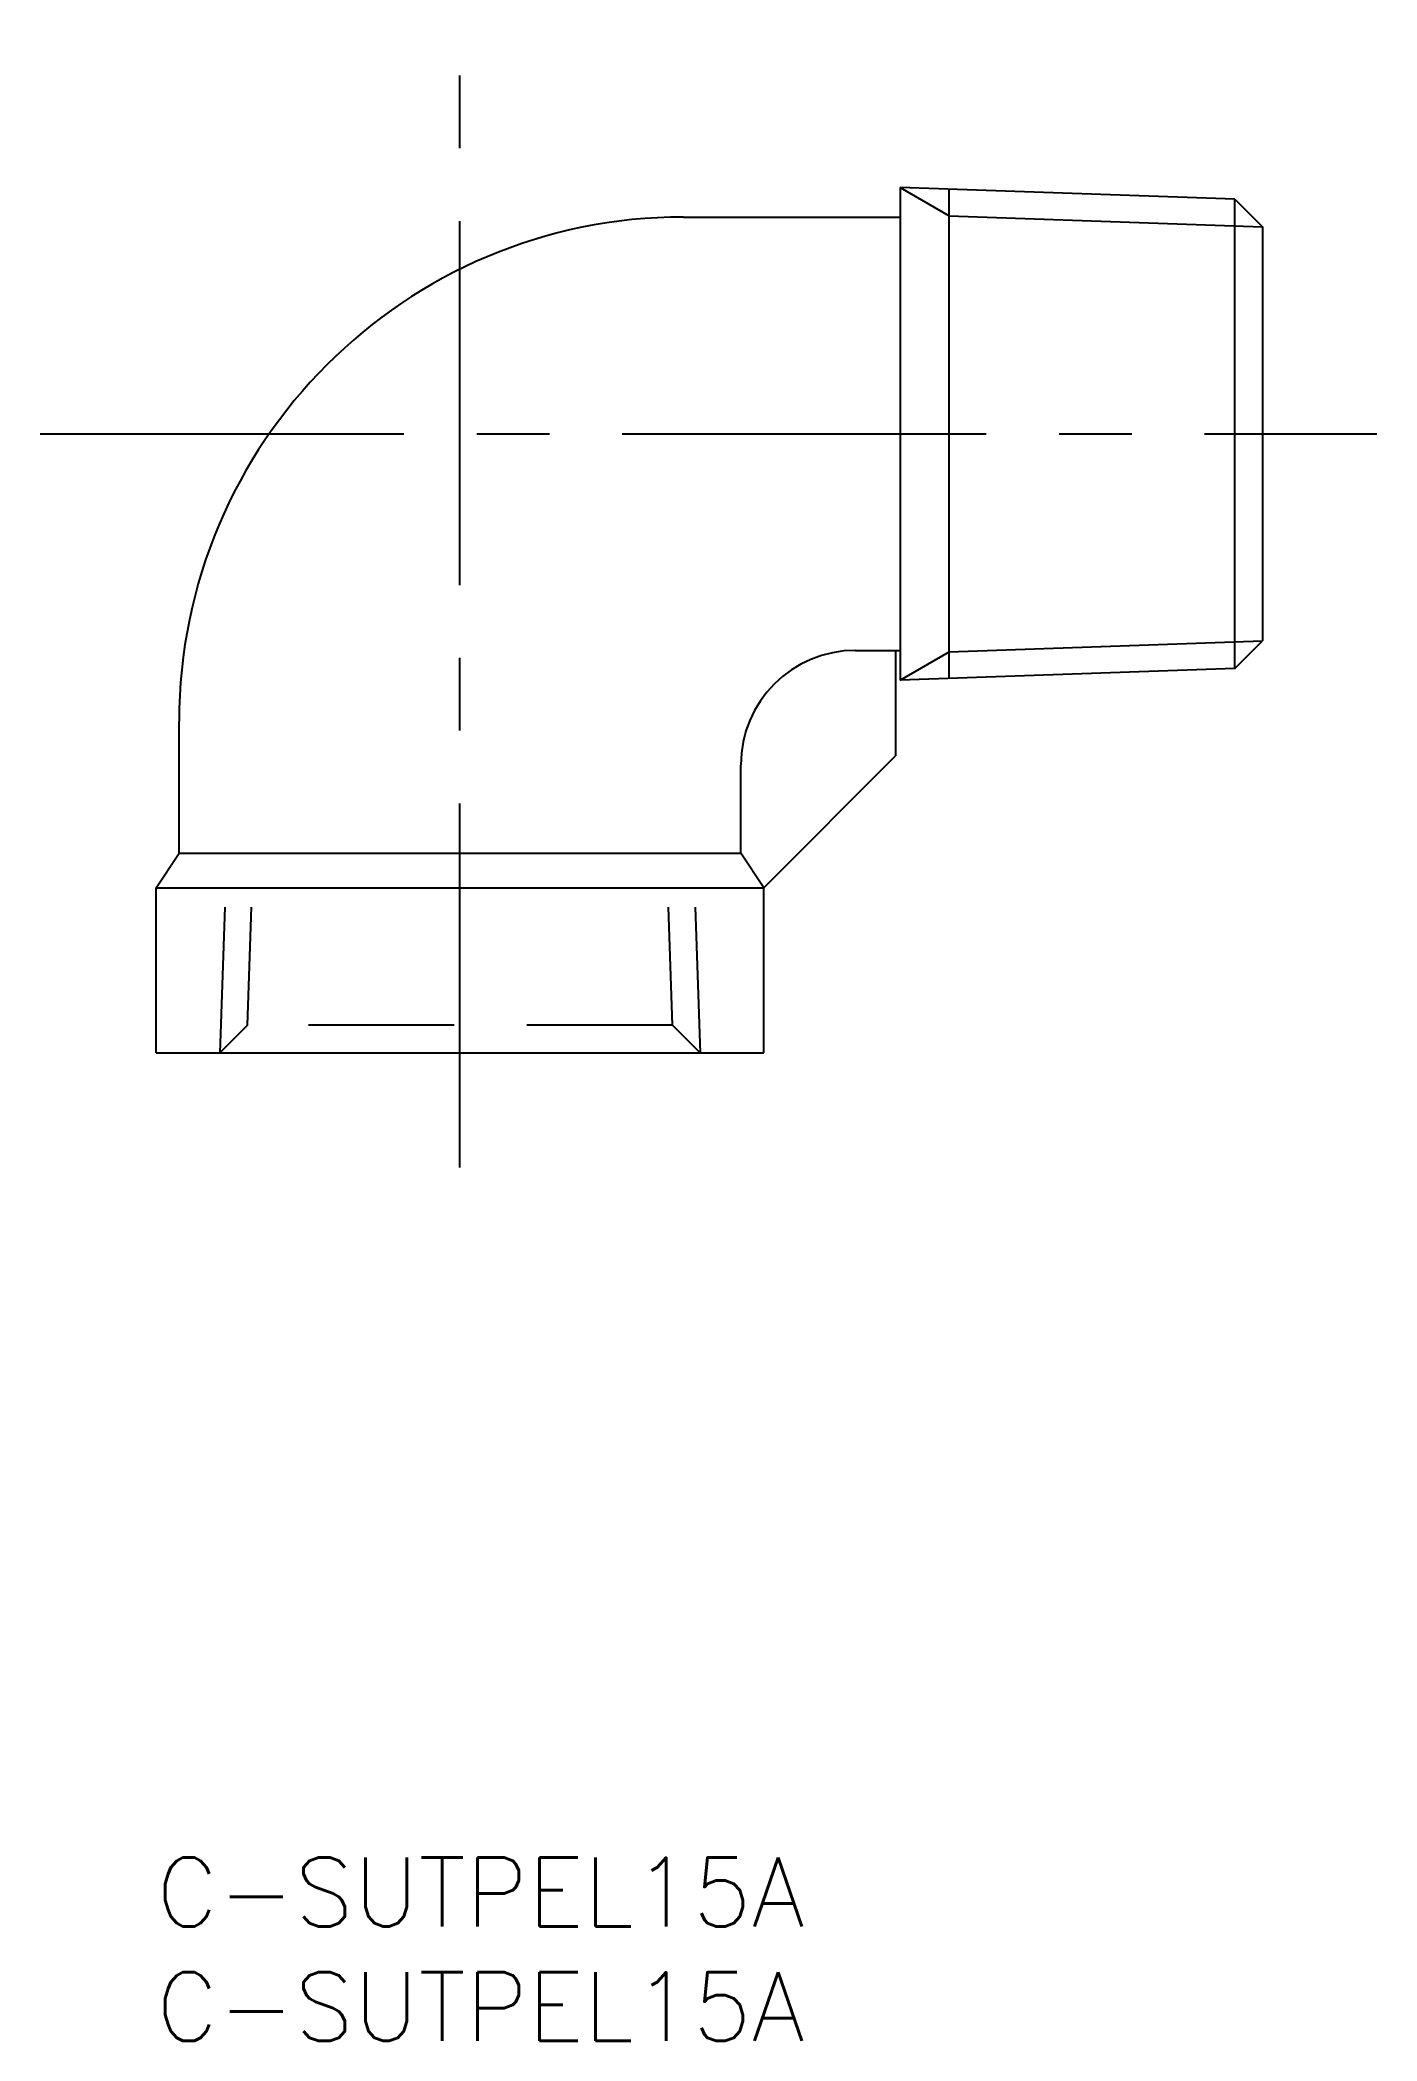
# Model space of a CAD drawing. Extents: x -5.1 to 53.2, y -8 to 79.3.
import ezdxf

# ---------------------------------------------------------------- set-up
doc = ezdxf.new("R2010")
doc.units = 0
doc.header["$LTSCALE"] = 0.5
doc.linetypes.add('CENTER', pattern=[50.8, 31.75, -6.35, 6.35, -6.35])
doc.linetypes.add('DASHED', pattern=[19.05, 12.7, -6.35])
doc.layers.get('0').update_dxf_attribs({"linetype": 'CONTINUOUS'})
doc.layers.add('CENTER', color=1, linetype='CENTER')
doc.styles.get("Standard").update_dxf_attribs({"font": 'txt.shx', "height": 3, "bigfont": 'bigfont.shx'})

# ---------------------------------------------------------------- blocks, each defined once
blk = doc.blocks.new('*U12')
at = {"color": 7, "linetype": 'CONTINUOUS'}
blk.add_text('C-SUTPEL15A', height=3, dxfattribs=at).set_placement((0, -3))
blk = doc.blocks.new('*U13')
at = {"color": 7, "linetype": 'CONTINUOUS'}
blk.add_text('C-SUTPEL15A', height=3, dxfattribs=at).set_placement((0, -8))

msp = doc.modelspace()

# ---------------------------------------------------------------- linework, layer by layer
at = {"color": 7, "linetype": 'CONTINUOUS'}
for p, q in [((47.046, 72.335), (32.45, 72.844)), ((32.45, 72.844), (32.45, 51.356)), ((34.592, 51.448), (34.592, 72.752)), ((47.046, 51.866), (47.046, 72.335)), ((47.046, 72.335), (48.25, 71.131)), ((23, 71.55), (32.45, 71.55)), ((48.25, 71.131), (48.25, 53.07)), ((30.5, 52.65), (32.45, 52.65)), ((32.25, 52.65), (32.25, 48.05)), ((47.046, 51.866), (48.25, 53.07)), ((47.046, 51.866), (32.45, 51.356)), ((1, 43.8), (1, 49.55)), ((26.5, 42.3), (32.25, 48.05)), ((25.5, 43.8), (25.5, 47.65)), ((0, 42.3), (1, 43.8)), ((1, 43.8), (25.5, 43.8)), ((26.5, 42.3), (25.5, 43.8)), ((0, 42.3), (26.5, 42.3)), ((0, 35.1), (0, 42.3)), ((26.5, 35.1), (26.5, 42.3)), ((0, 35.1), (26.5, 35.1))]:
    msp.add_line(p, q, dxfattribs=at)
at = {"color": 3, "linetype": 'CONTINUOUS'}
for p, q in [((32.45, 72.844), (34.592, 71.608)), ((34.592, 71.608), (48.25, 71.131)), ((32.45, 51.356), (34.592, 52.589)), ((34.592, 52.593), (48.25, 53.07))]:
    msp.add_line(p, q, dxfattribs=at)
at = {"color": 3, "linetype": 'DASHED'}
for p, q in [((2.994, 41.45), (2.772, 35.1)), ((3.977, 36.304), (4.156, 41.45)), ((22.523, 36.304), (22.344, 41.45)), ((23.506, 41.45), (23.727, 35.1)), ((3.977, 36.304), (2.772, 35.1)), ((22.523, 36.304), (3.977, 36.304)), ((22.523, 36.304), (23.727, 35.1))]:
    msp.add_line(p, q, dxfattribs=at)
at = {"color": 7, "linetype": 'CONTINUOUS'}
for centre, radius in [((23, 49.55), 22), ((30.5, 47.65), 5)]:
    msp.add_arc(centre, radius, 90, 180, dxfattribs=at)
at = {"layer": 'CENTER', "color": 1, "linetype": 'CENTER'}
for p, q in [((13.25, 30.1), (13.25, 79.272)), ((-5.069, 62.1), (53.25, 62.1))]:
    msp.add_line(p, q, dxfattribs=at)

# ---------------------------------------------------------------- block references
at = {"color": 7, "linetype": 'CONTINUOUS'}
for name in ['*U12', '*U13']:
    msp.add_blockref(name, (0, 0), dxfattribs=at)

doc.saveas('drawing.dxf')
